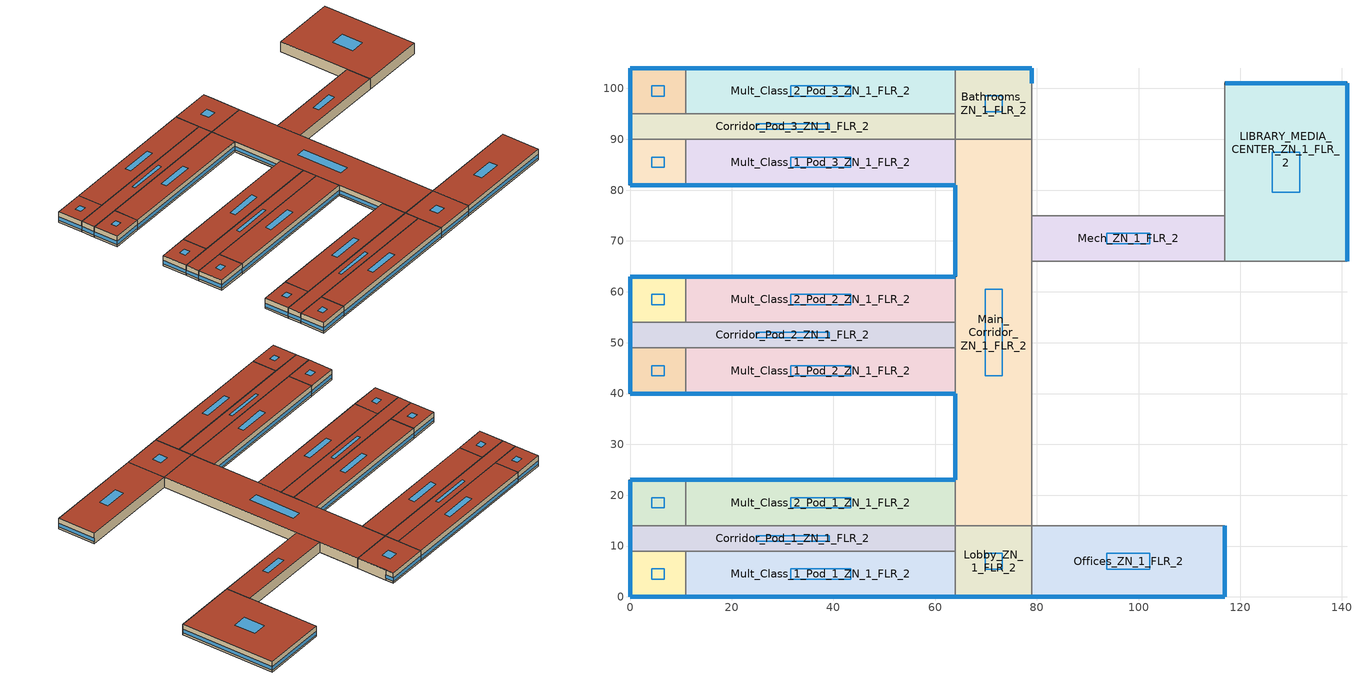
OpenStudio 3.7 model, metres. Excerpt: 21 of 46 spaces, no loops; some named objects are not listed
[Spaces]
Bathrooms_ZN_1_FLR_2
 floor to Bathrooms_ZN_1_FLR_1: 79,104 79,90 64,90 64,104 z4
 wall outside: 79,101 79,104 64,104 z4:8
 wall to Auditorium_ZN_1_FLR_1: 79,90 79,101 z4:8
 wall to Mult_Class_2_Pod_3_ZN_1_FLR_2: 64,104 64,95 z4:8
 wall to Corridor_Pod_3_ZN_1_FLR_2: 64,95 64,90 z4:8
 wall to Main_Corridor_ZN_1_FLR_2: 64,90 79,90 z4:8
 window (BTAP-Ext-FixedWindow:U=0.220 SHGC=0.600): 79,101.03 79,103.97 z4.76:6.12; 78.97,104 64.03,104 z4.76:6.1
 roof outside: 79,90 79,104 64,104 64,90 z8
 skylight (BTAP-Ext-Skylights:U=0.220 SHGC=0.600): 73.18,95.43 73.18,98.57 69.82,98.57 69.82,95.43 z8
Corner_Class_2_Pod_3_ZN_1_FLR_2
 floor to Corner_Class_2_Pod_3_ZN_1_FLR_1: 11,104 11,95 0,95 0,104 z4
 wall outside: 11,104 0,104 0,95 z4:8
 wall to Corridor_Pod_3_ZN_1_FLR_2: 0,95 11,95 z4:8
 wall to Mult_Class_2_Pod_3_ZN_1_FLR_2: 11,95 11,104 z4:8
 window (BTAP-Ext-FixedWindow:U=0.220 SHGC=0.600): 10.97,104 0.03,104 / 0,103.97 0,95.03 z4.76:6.1
 roof outside: 11,95 11,104 0,104 0,95 z8
 skylight (BTAP-Ext-Skylights:U=0.220 SHGC=0.600): 6.73,98.49 6.73,100.51 4.27,100.51 4.27,98.49 z8
Corridor_Pod_1_ZN_1_FLR_2
 floor to Corridor_Pod_1_ZN_1_FLR_1: 64,14 64,9 0,9 0,14 z4
 wall outside: 0,14 0,9 z4:8
 wall to Corner_Class_1_Pod_1_ZN_1_FLR_2: 0,9 11,9 z4:8
 wall to Mult_Class_1_Pod_1_ZN_1_FLR_2: 11,9 64,9 z4:8
 wall to Corner_Class_2_Pod_1_ZN_1_FLR_2: 11,14 0,14 z4:8
 wall to Lobby_ZN_1_FLR_2: 64,9 64,14 z4:8
 wall to Mult_Class_2_Pod_1_ZN_1_FLR_2: 64,14 11,14 z4:8
 window (BTAP-Ext-FixedWindow:U=0.220 SHGC=0.600): 0,13.97 0,9.03 z4.76:6.11
 roof outside: 64,9 64,14 0,14 0,9 z8
 skylight (BTAP-Ext-Skylights:U=0.220 SHGC=0.600): 39.16,10.94 39.16,12.06 24.84,12.06 24.84,10.94 z8
Corner_Class_1_Pod_3_ZN_1_FLR_2
 floor to Corner_Class_1_Pod_3_ZN_1_FLR_1: 11,90 11,81 0,81 0,90 z4
 wall outside: 0,90 0,81 11,81 z4:8
 wall to Mult_Class_1_Pod_3_ZN_1_FLR_2: 11,81 11,90 z4:8
 wall to Corridor_Pod_3_ZN_1_FLR_2: 11,90 0,90 z4:8
 window (BTAP-Ext-FixedWindow:U=0.220 SHGC=0.600): 0.03,81 10.97,81 / 0,89.97 0,81.03 z4.76:6.1
 roof outside: 11,81 11,90 0,90 0,81 z8
 skylight (BTAP-Ext-Skylights:U=0.220 SHGC=0.600): 6.73,84.49 6.73,86.51 4.27,86.51 4.27,84.49 z8
Corner_Class_2_Pod_1_ZN_1_FLR_2
 floor to Corner_Class_2_Pod_1_ZN_1_FLR_1: 11,23 11,14 0,14 0,23 z4
 wall outside: 11,23 0,23 0,14 z4:8
 wall to Mult_Class_2_Pod_1_ZN_1_FLR_2: 11,14 11,23 z4:8
 window (BTAP-Ext-FixedWindow:U=0.220 SHGC=0.600): 10.97,23 0.03,23 / 0,22.97 0,14.03 z4.76:6.1
 roof outside: 11,14 11,23 0,23 0,14 z8
 skylight (BTAP-Ext-Skylights:U=0.220 SHGC=0.600): 6.73,17.49 6.73,19.51 4.27,19.51 4.27,17.49 z8
Offices_ZN_1_FLR_2
 floor to Offices_ZN_1_FLR_1: 117,14 117,0 79,0 79,14 z4
 wall outside: 79,0 117,0 117,14 z4:8
 wall to Lobby_ZN_1_FLR_2: 79,14 79,0 z4:8
 wall to Gym_ZN_1_FLR_1: 117,14 79,14 z4:8
 window (BTAP-Ext-FixedWindow:U=0.220 SHGC=0.600): 79.03,0 116.97,0 / 117,0.03 117,13.97 z4.76:6.1
 roof outside: 117,0 117,14 79,14 79,0 z8
 skylight (BTAP-Ext-Skylights:U=0.220 SHGC=0.600): 102.25,5.43 102.25,8.57 93.75,8.57 93.75,5.43 z8
Mult_Class_2_Pod_2_ZN_1_FLR_2
 floor to Mult_Class_2_Pod_2_ZN_1_FLR_1: 64,63 64,54 11,54 11,63 z4
 wall outside: 64,63 11,63 z4:8
 wall to Corridor_Pod_2_ZN_1_FLR_2: 11,54 64,54 z4:8
 wall to Main_Corridor_ZN_1_FLR_2: 64,54 64,63 z4:8
 wall to Corner_Class_2_Pod_2_ZN_1_FLR_2: 11,63 11,54 z4:8
 window (BTAP-Ext-FixedWindow:U=0.220 SHGC=0.600): 63.97,63 11.03,63 z4.76:6.1
 roof outside: 64,54 64,63 11,63 11,54 z8
 skylight (BTAP-Ext-Skylights:U=0.220 SHGC=0.600): 43.43,57.49 43.43,59.51 31.57,59.51 31.57,57.49 z8
Mech_ZN_1_FLR_2
 floor to Mech_ZN_1_FLR_1: 117,75 117,66 79,66 79,75 z4
 wall to Gym_ZN_1_FLR_1: 79,66 117,66 z4:8
 wall to Main_Corridor_ZN_1_FLR_2: 79,75 79,66 z4:8
 wall to Auditorium_ZN_1_FLR_1: 117,75 79,75 z4:8
 wall to LIBRARY_MEDIA_CENTER_ZN_1_FLR_2: 117,66 117,75 z4:8
 roof outside: 117,66 117,75 79,75 79,66 z8
 skylight (BTAP-Ext-Skylights:U=0.220 SHGC=0.600): 102.25,69.49 102.25,71.51 93.75,71.51 93.75,69.49 z8
Corner_Class_1_Pod_1_ZN_1_FLR_2
 floor to Corner_Class_1_Pod_1_ZN_1_FLR_1: 11,9 11,0 0,0 0,9 z4
 wall outside: 0,9 0,0 11,0 z4:8
 wall to Mult_Class_1_Pod_1_ZN_1_FLR_2: 11,0 11,9 z4:8
 window (BTAP-Ext-FixedWindow:U=0.220 SHGC=0.600): 0.03,0 10.97,0 / 0,8.97 0,0.03 z4.76:6.1
 roof outside: 11,0 11,9 0,9 0,0 z8
 skylight (BTAP-Ext-Skylights:U=0.220 SHGC=0.600): 6.73,3.49 6.73,5.51 4.27,5.51 4.27,3.49 z8
LIBRARY_MEDIA_CENTER_ZN_1_FLR_2
 floor to Kitchen_ZN_1_FLR_1: 141,75 141,66 117,66 117,75 z4
 floor to Cafeteria_ZN_1_FLR_1: 141,101 141,75 117,75 117,101 z4
 wall outside: 141,66 141,101 117,101 z4:8
 wall to Auditorium_ZN_1_FLR_1: 117,101 117,75 z4:8
 wall to Aux_Gym_ZN_1_FLR_1: 117,66 141,66 z4:8
 window (BTAP-Ext-FixedWindow:U=0.220 SHGC=0.600): 141,66.03 141,100.97 / 140.97,101 117.03,101 z4.76:6.1
 roof outside: 141,66 141,101 117,101 117,66 z8
 skylight (BTAP-Ext-Skylights:U=0.220 SHGC=0.600): 131.68,79.59 131.68,87.41 126.32,87.41 126.32,79.59 z8
Corridor_Pod_3_ZN_1_FLR_2
 floor to Corridor_Pod_3_ZN_1_FLR_1: 64,95 64,90 0,90 0,95 z4
 wall outside: 0,95 0,90 z4:8
 wall to Mult_Class_2_Pod_3_ZN_1_FLR_2: 64,95 11,95 z4:8
 wall to Mult_Class_1_Pod_3_ZN_1_FLR_2: 11,90 64,90 z4:8
 window (BTAP-Ext-FixedWindow:U=0.220 SHGC=0.600): 0,94.97 0,90.03 z4.76:6.11
 roof outside: 64,90 64,95 0,95 0,90 z8
 skylight (BTAP-Ext-Skylights:U=0.220 SHGC=0.600): 39.16,91.94 39.16,93.06 24.84,93.06 24.84,91.94 z8
Corner_Class_1_Pod_2_ZN_1_FLR_2
 floor to Corner_Class_1_Pod_2_ZN_1_FLR_1: 11,49 11,40 0,40 0,49 z4
 wall outside: 0,49 0,40 11,40 z4:8
 wall to Corridor_Pod_2_ZN_1_FLR_2: 11,49 0,49 z4:8
 wall to Mult_Class_1_Pod_2_ZN_1_FLR_2: 11,40 11,49 z4:8
 window (BTAP-Ext-FixedWindow:U=0.220 SHGC=0.600): 0.03,40 10.97,40 / 0,48.97 0,40.03 z4.76:6.1
 roof outside: 11,40 11,49 0,49 0,40 z8
 skylight (BTAP-Ext-Skylights:U=0.220 SHGC=0.600): 6.73,43.49 6.73,45.51 4.27,45.51 4.27,43.49 z8
Corridor_Pod_2_ZN_1_FLR_2
 floor to Corridor_Pod_2_ZN_1_FLR_1: 64,54 64,49 0,49 0,54 z4
 wall outside: 0,54 0,49 z4:8
 wall to Mult_Class_1_Pod_2_ZN_1_FLR_2: 11,49 64,49 z4:8
 wall to Main_Corridor_ZN_1_FLR_2: 64,49 64,54 z4:8
 wall to Corner_Class_2_Pod_2_ZN_1_FLR_2: 11,54 0,54 z4:8
 window (BTAP-Ext-FixedWindow:U=0.220 SHGC=0.600): 0,53.97 0,49.03 z4.76:6.11
 roof outside: 64,49 64,54 0,54 0,49 z8
 skylight (BTAP-Ext-Skylights:U=0.220 SHGC=0.600): 39.16,50.94 39.16,52.06 24.84,52.06 24.84,50.94 z8
Main_Corridor_ZN_1_FLR_2
 floor to Main_Corridor_ZN_1_FLR_1: 79,90 79,14 64,14 64,90 z4
 wall outside: 64,81 64,63 / 64,40 64,23 z4:8
 wall to Gym_ZN_1_FLR_1: 79,14 79,66 z4:8
 wall to Mult_Class_1_Pod_2_ZN_1_FLR_2: 64,49 64,40 z4:8
 wall to Auditorium_ZN_1_FLR_1: 79,75 79,90 z4:8
 wall to Mult_Class_2_Pod_1_ZN_1_FLR_2: 64,23 64,14 z4:8
 wall to Mult_Class_1_Pod_3_ZN_1_FLR_2: 64,90 64,81 z4:8
 wall to Lobby_ZN_1_FLR_2: 64,14 79,14 z4:8
 window (BTAP-Ext-FixedWindow:U=0.220 SHGC=0.600): 64,39.97 64,23.03 / 64,80.97 64,63.03 z4.76:6.1
 roof outside: 79,14 79,90 64,90 64,14 z8
 skylight (BTAP-Ext-Skylights:U=0.220 SHGC=0.600): 73.18,43.5 73.18,60.5 69.82,60.5 69.82,43.5 z8
Mult_Class_2_Pod_1_ZN_1_FLR_2
 floor to Mult_Class_2_Pod_1_ZN_1_FLR_1: 64,23 64,14 11,14 11,23 z4
 wall outside: 64,23 11,23 z4:8
 window (BTAP-Ext-FixedWindow:U=0.220 SHGC=0.600): 63.97,23 11.03,23 z4.76:6.1
 roof outside: 64,14 64,23 11,23 11,14 z8
 skylight (BTAP-Ext-Skylights:U=0.220 SHGC=0.600): 43.43,17.49 43.43,19.51 31.57,19.51 31.57,17.49 z8
Mult_Class_1_Pod_1_ZN_1_FLR_2
 floor to Mult_Class_1_Pod_1_ZN_1_FLR_1: 64,9 64,0 11,0 11,9 z4
 wall outside: 11,0 64,0 z4:8
 wall to Lobby_ZN_1_FLR_2: 64,0 64,9 z4:8
 window (BTAP-Ext-FixedWindow:U=0.220 SHGC=0.600): 11.03,0 63.97,0 z4.76:6.1
 roof outside: 64,0 64,9 11,9 11,0 z8
 skylight (BTAP-Ext-Skylights:U=0.220 SHGC=0.600): 43.43,3.49 43.43,5.51 31.57,5.51 31.57,3.49 z8
Mult_Class_1_Pod_2_ZN_1_FLR_2
 floor to Mult_Class_1_Pod_2_ZN_1_FLR_1: 64,49 64,40 11,40 11,49 z4
 wall outside: 11,40 64,40 z4:8
 window (BTAP-Ext-FixedWindow:U=0.220 SHGC=0.600): 11.03,40 63.97,40 z4.76:6.1
 roof outside: 64,40 64,49 11,49 11,40 z8
 skylight (BTAP-Ext-Skylights:U=0.220 SHGC=0.600): 43.43,43.49 43.43,45.51 31.57,45.51 31.57,43.49 z8
Mult_Class_1_Pod_3_ZN_1_FLR_2
 floor to Mult_Class_1_Pod_3_ZN_1_FLR_1: 64,90 64,81 11,81 11,90 z4
 wall outside: 11,81 64,81 z4:8
 window (BTAP-Ext-FixedWindow:U=0.220 SHGC=0.600): 11.03,81 63.97,81 z4.76:6.1
 roof outside: 64,81 64,90 11,90 11,81 z8
 skylight (BTAP-Ext-Skylights:U=0.220 SHGC=0.600): 43.43,84.49 43.43,86.51 31.57,86.51 31.57,84.49 z8
Corner_Class_2_Pod_2_ZN_1_FLR_2
 floor to Corner_Class_2_Pod_2_ZN_1_FLR_1: 11,63 11,54 0,54 0,63 z4
 wall outside: 11,63 0,63 0,54 z4:8
 window (BTAP-Ext-FixedWindow:U=0.220 SHGC=0.600): 10.97,63 0.03,63 / 0,62.97 0,54.03 z4.76:6.1
 roof outside: 11,54 11,63 0,63 0,54 z8
 skylight (BTAP-Ext-Skylights:U=0.220 SHGC=0.600): 6.73,57.49 6.73,59.51 4.27,59.51 4.27,57.49 z8
Mult_Class_2_Pod_3_ZN_1_FLR_2
 floor to Mult_Class_2_Pod_3_ZN_1_FLR_1: 64,104 64,95 11,95 11,104 z4
 wall outside: 64,104 11,104 z4:8
 window (BTAP-Ext-FixedWindow:U=0.220 SHGC=0.600): 63.97,104 11.03,104 z4.76:6.1
 roof outside: 64,95 64,104 11,104 11,95 z8
 skylight (BTAP-Ext-Skylights:U=0.220 SHGC=0.600): 43.43,98.49 43.43,100.51 31.57,100.51 31.57,98.49 z8
Lobby_ZN_1_FLR_2
 floor to Lobby_ZN_1_FLR_1: 79,14 79,0 64,0 64,14 z4
 wall outside: 64,0 79,0 z4:8
 window (BTAP-Ext-FixedWindow:U=0.220 SHGC=0.600): 64.03,0 78.97,0 z4.76:6.1
 roof outside: 79,0 79,14 64,14 64,0 z8
 skylight (BTAP-Ext-Skylights:U=0.220 SHGC=0.600): 73.18,5.43 73.18,8.57 69.82,8.57 69.82,5.43 z8
[Site]
Calgary Intl AP_AB_CAN: Latitude {deg}=51.11; Longitude {deg}=-114.02; Time Zone {hr}=-7; Elevation {m}=1084.1; Terrain=City
[Building]
SecondarySchool: North Axis {deg}=0; Default Construction Set=BTAP-Mass at hdd = 5000.0; Standards Number of Stories=2; Standards Number of Above Ground Stories=2; Standards Template=NECB2011; Standards Building Type=SecondarySchool
[ClimateZones]
Climate Zone Institution Name 1=ASHRAE; Climate Zone Document Name 1=ANSI/ASHRAE Standard 169; Climate Zone Document Year 1=2006; Climate Zone Value 1=7
[Site:WaterMainsTemperature]
Calculation Method=Correlation; Annual Average Outdoor Air Temperature {C}=4.69167; Maximum Difference In Monthly Average Outdoor Air Temperatures {deltaC}=24.6
[Site:GroundTemperature:BuildingSurface]
19.527, 19.502, 19.536, 19.598, 20.002, 21.64, 22.225, 22.375, 21.449, 20.121, 19.802, 19.633
[SizingPeriod:DesignDay] Barometric Pressure {Pa}=88961; Rain Indicator=No; Snow Indicator=No; Day of Month=21; Daylight Saving Time Indicator=No; Humidity Condition Type=Wetbulb; Dry-Bulb Temperature Range Modifier Type=DefaultMultipliers
Name | Maximum Dry-Bulb Temperature {C} | Daily Dry-Bulb Temperature Range {deltaC} | Wind Speed {m/s} | Wind Direction {deg} | Month | Day Type | Wetbulb or DewPoint at Maximum Dry-Bulb {C} | Solar Model Indicator | ASHRAE Clear Sky Optical Depth for Beam Irradiance | ASHRAE Clear Sky Optical Depth for Diffuse Irradiance | Sky Clearness
Calgary Intl AP Ann Clg .4% Condns DB=>MWB | 28.8 | 12.3 | 4.5 | 160 | 7 | SummerDesignDay | 16 | ASHRAETau | 0.34 | 2.419
Calgary Intl AP Ann Clg .4% Condns WB=>MDB | 25.5 | 12.3 | 4.5 | 160 | 7 | SummerDesignDay | 17.8 | ASHRAETau | 0.34 | 2.419
Calgary Intl AP Ann Htg 99.6% Condns DB | -27.7 | 0 | 2.7 | 200 | 1 | WinterDesignDay | -27.7 | ASHRAEClearSky |  |  | 0
[Site:GroundTemperature:Shallow]
-1.6, -5.4, -6.4, -5.5, -0.4, 5.3, 10.8, 14.7, 15.8, 14, 9.5, 4
[Site:GroundTemperature:Deep]
4, 1.3, -0.4, -0.9, 0.1, 2.3, 5.2, 8, 9.9, 10.3, 9.2, 7
[Site:GroundTemperature:FCfactorMethod]
January Ground Temperature {C}=5.5; February Ground Temperature {C}=-2; March Ground Temperature {C}=-7.6; April Ground Temperature {C}=-6.3; May Ground Temperature {C}=-6.6; June Ground Temperature {C}=-0.3; July Ground Temperature {C}=4.9; August Ground Temperature {C}=10.2; September Ground Temperature {C}=13.8; October Ground Temperature {C}=17; November Ground Temperature {C}=16.6; December Ground Temperature {C}=11.1
[Material:NoMass] Roughness=Smooth; Thermal Absorptance=0.9; Solar Absorptance=0.7
Name | Thermal Resistance {m2-K/W} | Visible Absorptance
Typical Carpet Pad; Typical Carpet Pad 1 | 0.21648 | 0.8
Typical Insulation 1 | 5.91238 | 0.7
Typical Insulation 2 | 4.49096 | 0.7
Typical Insulation 3 | 6.17282 | 0.7
Typical Carpet Pad 2 | 1.25503 | 0.8
Typical Carpet Pad 3; Typical Carpet Pad 4 | 3.45515 | 0.8
Typical Insulation 4 | 0.454528 | 0.7
Typical Insulation 5 | 0.454545 | 0.7
[Material]
Name | Roughness | Thickness {m} | Conductivity {W/m-K} | Density {kg/m3} | Specific Heat {J/kg-K} | Thermal Absorptance | Solar Absorptance | Visible Absorptance
G05 25mm wood | MediumSmooth | 0.0254 | 0.15 | 608 | 1630 | 0.9 | 0.5 | 0.5
100mm Normalweight concrete floor 1 | MediumSmooth | 0.1016 | 2.31 | 2322 | 832
G01 13mm gypsum board 1 | Smooth | 0.0127 | 0.16 | 800 | 1090 | 0.9 | 0.7 | 0.5
4 in. Normalweight Concrete Floor 1 | MediumRough | 0.1016 | 2.31 | 2322 | 832 | 0.9 | 0.7 | 0.7
1IN Stucco 1 | Smooth | 0.0253 | 0.6918 | 1858 | 837 | 0.9 | 0.7 | 0.92
8IN CONCRETE HW RefBldg 1 | Rough | 0.2032 | 1.311 | 2240 | 836.8 | 0.9 | 0.7 | 0.7
1/2IN Gypsum 1 | Smooth | 0.0127 | 0.16 | 784.9 | 830 | 0.9 | 0.4 | 0.4
Metal Roof Surface 1; F08 Metal surface 1 | Smooth | 0.0008 | 45.28 | 7824 | 500 | 0.9 | 0.7 | 0.7
6 in. Normalweight Concrete Floor 1; 6 in. Normalweight Concrete Floor 2; 6 in. Normalweight Concrete Floor 3 | MediumRough | 0.1524 | 2.31 | 2322 | 832 | 0.9 | 0.7 | 0.7
[Construction]
BTAP-Int-Partition; BTAP-Int-Door: G05 25mm wood
BTAP-Int-Floor: 100mm Normalweight concrete floor 1, Typical Carpet Pad
BTAP-Int-Wall: G01 13mm gypsum board 1, G01 13mm gypsum board 1
BTAP-Int-Ceiling: Typical Carpet Pad, 100mm Normalweight concrete floor 1
BTAP-Int-Window: SimpleGlazing
BTAP-Ext-Floor-Mass:U-0.162: Typical Insulation 1, 4 in. Normalweight Concrete Floor 1, Typical Carpet Pad 1
BTAP-Ext-Wall-Mass:U-0.21: 1IN Stucco 1, 8IN CONCRETE HW RefBldg 1, Typical Insulation 2, 1/2IN Gypsum 1
BTAP-Ext-Roof-Metal:U-0.162: Metal Roof Surface 1, Typical Insulation 3
BTAP-Grnd-Floor-Mass:U-0.757: 6 in. Normalweight Concrete Floor 1, Typical Carpet Pad 2
BTAP-Grnd-Wall-Mass:U-0.284: 6 in. Normalweight Concrete Floor 2, Typical Carpet Pad 3
BTAP-Grnd-Roof-Mass:U-0.284: 6 in. Normalweight Concrete Floor 3, Typical Carpet Pad 4
BTAP-Ext-FixedWindow:U=0.220 SHGC=0.600; BTAP-Ext-GlassDoors:U=0.220 SHGC=0.600; BTAP-Ext-Skylights:U=0.220 SHGC=0.600; BTAP-Ext-DaylightDomes:U=0.220 SHGC=0.600; BTAP-Ext-DaylightDiffuser:U=0.220 SHGC=0.600: SimpleGlazing:U=0.220 SHGC=0.600
BTAP-Ext-Door:U-2.2: F08 Metal surface 1, Typical Insulation 4
BTAP-Ext-OverHeadDoor:U-2.2: Typical Insulation 5
[DefaultConstructionSet]
BTAP-Mass at hdd = 5000.0: Default Exterior Surface Constructions=BTAP-Mass at hdd = 5000.0; Default Interior Surface Constructions=Default Surface Constructions 2; Default Ground Contact Surface Constructions=BTAP-Mass at hdd = 5000.0 1; Default Exterior SubSurface Constructions=BTAP-Mass at hdd = 5000.0; Default Interior SubSurface Constructions=Default Sub Surface Constructions 2; Interior Partition Construction=BTAP-Int-Partition
[DefaultSurfaceConstructions]
Name | Floor Construction | Wall Construction | Roof Ceiling Construction
Default Surface Constructions 2 | BTAP-Int-Floor | BTAP-Int-Wall | BTAP-Int-Ceiling
BTAP-Mass at hdd = 5000.0 | BTAP-Ext-Floor-Mass:U-0.162 | BTAP-Ext-Wall-Mass:U-0.21 | BTAP-Ext-Roof-Metal:U-0.162
BTAP-Mass at hdd = 5000.0 1 | BTAP-Grnd-Floor-Mass:U-0.757 | BTAP-Grnd-Wall-Mass:U-0.284 | BTAP-Grnd-Roof-Mass:U-0.284
[DefaultSubSurfaceConstructions]
Name | Fixed Window Construction | Operable Window Construction | Door Construction | Glass Door Construction | Overhead Door Construction | Skylight Construction | Tubular Daylight Dome Construction | Tubular Daylight Diffuser Construction
Default Sub Surface Constructions 2 | BTAP-Int-Window | BTAP-Int-Window | BTAP-Int-Door
BTAP-Mass at hdd = 5000.0 | BTAP-Ext-FixedWindow:U=0.220 SHGC=0.600 | BTAP-Ext-FixedWindow:U=0.220 SHGC=0.600 | BTAP-Ext-Door:U-2.2 | BTAP-Ext-GlassDoors:U=0.220 SHGC=0.600 | BTAP-Ext-OverHeadDoor:U-2.2 | BTAP-Ext-Skylights:U=0.220 SHGC=0.600 | BTAP-Ext-DaylightDomes:U=0.220 SHGC=0.600 | BTAP-Ext-DaylightDiffuser:U=0.220 SHGC=0.600
[WindowMaterial:SimpleGlazingSystem] U-Factor {W/m2-K}=2.2; Solar Heat Gain Coefficient=0.6; Visible Transmittance=0.21
SimpleGlazing; SimpleGlazing:U=0.220 SHGC=0.600
[Space] Building Story=Building Story 2; Part of Total Floor Area=Yes; Volume {m3}=Autocalculate
Name | Space Type | Thermal Zone
Bathrooms_ZN_1_FLR_2 | Space Function Washroom-sch-D | WET_ST=Washroom-sch-D_FL=Building Story 2_SCHD
Corner_Class_2_Pod_3_ZN_1_FLR_2; Corner_Class_2_Pod_1_ZN_1_FLR_2; Corner_Class_2_Pod_2_ZN_1_FLR_2 | Space Function Classroom/lecture/training | ALL_ST=Classroom/lecture/training_FL=Building Story 2_SCH=D 1
Corridor_Pod_1_ZN_1_FLR_2; Corridor_Pod_2_ZN_1_FLR_2; Corridor_Pod_3_ZN_1_FLR_2 | Space Function Corr. >= 2.4m wide-sch-D | WILD_ST=Corr. >= 2.4m wide-sch-D_FL=Building Story 2_SCH=D
LIBRARY_MEDIA_CENTER_ZN_1_FLR_2 | Space Function Library - reading | ALL_ST=Library - reading_FL=Building Story 2_SCH=C
Mult_Class_1_Pod_3_ZN_1_FLR_2; Mult_Class_1_Pod_1_ZN_1_FLR_2; Mult_Class_1_Pod_2_ZN_1_FLR_2 | Space Function Classroom/lecture/training | ALL_ST=Classroom/lecture/training_FL=Building Story 2_SCH=D
Corner_Class_1_Pod_3_ZN_1_FLR_2; Corner_Class_1_Pod_1_ZN_1_FLR_2; Corner_Class_1_Pod_2_ZN_1_FLR_2 | Space Function Classroom/lecture/training | ALL_ST=Classroom/lecture/training_FL=Building Story 2_SCH=D 2
Offices_ZN_1_FLR_2 | Space Function Office - enclosed | ALL_ST=Office - enclosed_FL=Building Story 2_SCH=A
Mult_Class_2_Pod_3_ZN_1_FLR_2; Mult_Class_2_Pod_2_ZN_1_FLR_2; Mult_Class_2_Pod_1_ZN_1_FLR_2 | Space Function Classroom/lecture/training | ALL_ST=Classroom/lecture/training_FL=Building Story 2_SCH=D 3
Mech_ZN_1_FLR_2 | Space Function Electrical/Mechanical-sch-D | WILD_ST=Electrical/Mechanical-sch-D_FL=Building Story 2_SCH=D
Main_Corridor_ZN_1_FLR_2 | Space Function Corr. >= 2.4m wide-sch-D | WILD_ST=Corr. >= 2.4m wide-sch-D_FL=Building Story 2_SCH=D 1
Lobby_ZN_1_FLR_2 | Space Function Lobby - other | ALL_ST=Lobby - other_FL=Building Story 2_SCH=C
[BuildingStory]
Building Story 2: Nominal Z Coordinate {m}=4
[SpaceType] Standards Building Type=Space Function
Name | Default Schedule Set | Design Specification Outdoor Air Object | Standards Space Type
Space Function Washroom-sch-D | Space Function Washroom-sch-D Schedule Set | Space Function Washroom-sch-D Ventilation | Washroom-sch-D
Space Function Classroom/lecture/training | Space Function Classroom/lecture/training Schedule Set | Space Function Classroom/lecture/training Ventilation | Classroom/lecture/training
Space Function Corr. >= 2.4m wide-sch-D | Space Function Corr. >= 2.4m wide-sch-D Schedule Set | Space Function Corr. >= 2.4m wide-sch-D Ventilation | Corr. >= 2.4m wide-sch-D
Space Function Library - reading | Space Function Library - reading Schedule Set | Space Function Library - reading Ventilation | Library - reading
Space Function Lobby - other | Space Function Lobby - other Schedule Set | Space Function Lobby - other Ventilation | Lobby - other
Space Function Electrical/Mechanical-sch-D | Space Function Electrical/Mechanical-sch-D Schedule Set | Space Function Electrical/Mechanical-sch-D Ventilation | Electrical/Mechanical-sch-D
Space Function Office - enclosed | Space Function Office - enclosed Schedule Set | Space Function Office - enclosed Ventilation | Office - enclosed
[People:Definition] Number of People Calculation Method=People/Area; Fraction Radiant=0.3
Name | People per Space Floor Area {person/m2}
Space Function Classroom/lecture/training People Definition | 0.133365
Space Function Corr. >= 2.4m wide-sch-D People Definition | 0.0100104
Space Function Electrical/Mechanical-sch-D People Definition | 0.0049514
Space Function Library - reading People Definition; Space Function Office - enclosed People Definition | 0.0500522
Space Function Lobby - other People Definition | 0.0999967
Space Function Washroom-sch-D People Definition | 0.0333681
[People] Work Efficiency Schedule=Work Efficiency Schedule; Clothing Insulation Schedule=Clothing Schedule; Air Velocity Schedule=Air Velocity Schedule; Multiplier=1
Name | People Definition | Space or SpaceType
Space Function Classroom/lecture/training People | Space Function Classroom/lecture/training People Definition | Space Function Classroom/lecture/training
Space Function Corr. >= 2.4m wide-sch-D People | Space Function Corr. >= 2.4m wide-sch-D People Definition | Space Function Corr. >= 2.4m wide-sch-D
Space Function Electrical/Mechanical-sch-D People | Space Function Electrical/Mechanical-sch-D People Definition | Space Function Electrical/Mechanical-sch-D
Space Function Library - reading People | Space Function Library - reading People Definition | Space Function Library - reading
Space Function Lobby - other People | Space Function Lobby - other People Definition | Space Function Lobby - other
Space Function Office - enclosed People | Space Function Office - enclosed People Definition | Space Function Office - enclosed
Space Function Washroom-sch-D People | Space Function Washroom-sch-D People Definition | Space Function Washroom-sch-D
[Lights:Definition] Design Level Calculation Method=Watts/Area; Fraction Radiant=0.5; Fraction Visible=0.2
Name | Watts per Space Floor Area {W/m2}
Space Function Classroom/lecture/training Lights Definition | 11.9699
Space Function Corr. >= 2.4m wide-sch-D Lights Definition | 7.09994
Space Function Electrical/Mechanical-sch-D Lights Definition | 13.2999
Space Function Library - reading Lights Definition | 9.99992
Space Function Lobby - other Lights Definition | 9.69992
Space Function Office - enclosed Lights Definition | 11.8999
Space Function Washroom-sch-D Lights Definition | 9.44992
[Lights] Fraction Replaceable=1
Name | Lights Definition | Space or SpaceType
Space Function Classroom/lecture/training Lights | Space Function Classroom/lecture/training Lights Definition | Space Function Classroom/lecture/training
Space Function Corr. >= 2.4m wide-sch-D Lights | Space Function Corr. >= 2.4m wide-sch-D Lights Definition | Space Function Corr. >= 2.4m wide-sch-D
Space Function Electrical/Mechanical-sch-D Lights | Space Function Electrical/Mechanical-sch-D Lights Definition | Space Function Electrical/Mechanical-sch-D
Space Function Library - reading Lights | Space Function Library - reading Lights Definition | Space Function Library - reading
Space Function Lobby - other Lights | Space Function Lobby - other Lights Definition | Space Function Lobby - other
Space Function Office - enclosed Lights | Space Function Office - enclosed Lights Definition | Space Function Office - enclosed
Space Function Washroom-sch-D Lights | Space Function Washroom-sch-D Lights Definition | Space Function Washroom-sch-D
[ElectricEquipment:Definition] Design Level Calculation Method=Watts/Area; Fraction Radiant=0.5
Name | Watts per Space Floor Area {W/m2}
Space Function Classroom/lecture/training Elec Equip Definition | 4.99996
Space Function Electrical/Mechanical-sch-D Elec Equip Definition; Space Function Library - reading Elec Equip Definition; Space Function Lobby - other Elec Equip Definition; Space Function Washroom-sch-D Elec Equip Definition | 0.999992
Space Function Office - enclosed Elec Equip Definition | 7.49994
[ElectricEquipment]
Name | Electric Equipment Definition | Space or SpaceType
Space Function Classroom/lecture/training Elec Equip | Space Function Classroom/lecture/training Elec Equip Definition | Space Function Classroom/lecture/training
Space Function Electrical/Mechanical-sch-D Elec Equip | Space Function Electrical/Mechanical-sch-D Elec Equip Definition | Space Function Electrical/Mechanical-sch-D
Space Function Library - reading Elec Equip | Space Function Library - reading Elec Equip Definition | Space Function Library - reading
Space Function Lobby - other Elec Equip | Space Function Lobby - other Elec Equip Definition | Space Function Lobby - other
Space Function Office - enclosed Elec Equip | Space Function Office - enclosed Elec Equip Definition | Space Function Office - enclosed
Space Function Washroom-sch-D Elec Equip | Space Function Washroom-sch-D Elec Equip Definition | Space Function Washroom-sch-D
[DesignSpecification:OutdoorAir] Outdoor Air Method=Sum
Name | Outdoor Air Flow per Person {m3/s-person} | Outdoor Air Flow per Floor Area {m3/s-m2}
Space Function Classroom/lecture/training Ventilation | 0.0285682
Space Function Corr. >= 2.4m wide-sch-D Ventilation; Space Function Electrical/Mechanical-sch-D Ventilation |  | 0.000254
Space Function Library - reading Ventilation | 0.0304482
Space Function Lobby - other Ventilation | 0.152405
Space Function Office - enclosed Ventilation | 0.0142092
Space Function Washroom-sch-D Ventilation | 0.228362
[DefaultScheduleSet] People Activity Level Schedule=NECB-Activity; Infiltration Schedule=Always On
Name | Number of People Schedule | Lighting Schedule | Electric Equipment Schedule
Space Function Classroom/lecture/training Schedule Set; Space Function Corr. >= 2.4m wide-sch-D Schedule Set; Space Function Electrical/Mechanical-sch-D Schedule Set; Space Function Washroom-sch-D Schedule Set | NECB-D-Occupancy | NECB-D-Lighting | NECB-D-Electric-Equipment
Space Function Library - reading Schedule Set; Space Function Lobby - other Schedule Set | NECB-C-Occupancy | NECB-C-Lighting | NECB-C-Electric-Equipment
Space Function Office - enclosed Schedule Set | NECB-A-Occupancy | NECB-A-Lighting | NECB-A-Electric-Equipment
[ThermostatSetpoint:DualSetpoint]
Name | Heating Setpoint Temperature Schedule | Cooling Setpoint Temperature Schedule
Space Function Washroom-sch-D Thermostat 6; Space Function Classroom/lecture/training Thermostat 49; Space Function Classroom/lecture/training Thermostat 50; Space Function Classroom/lecture/training Thermostat 51; Space Function Classroom/lecture/training Thermostat 53; Space Function Corr. >= 2.4m wide-sch-D Thermostat 19; Space Function Corr. >= 2.4m wide-sch-D Thermostat 20; Space Function Electrical/Mechanical-sch-D Thermostat 6 | NECB-D-Thermostat Setpoint-Heating | NECB-D-Thermostat Setpoint-Cooling
Space Function Lobby - other Thermostat 5; Space Function Library - reading Thermostat 3 | NECB-C-Thermostat Setpoint-Heating | NECB-C-Thermostat Setpoint-Cooling
Space Function Office - enclosed Thermostat 5 | NECB-A-Thermostat Setpoint-Heating | NECB-A-Thermostat Setpoint-Cooling
[SpaceInfiltration:DesignFlowRate] Schedule=Always On Discrete; Design Flow Rate Calculation Method=Flow/ExteriorArea; Flow per Exterior Surface Area {m3/s-m2}=0.00025; Constant Term Coefficient=0; Temperature Term Coefficient=0; Velocity Term Coefficient=0.224; Velocity Squared Term Coefficient=0
Name | Space or SpaceType
Bathrooms_ZN_1_FLR_2 Infiltration | Bathrooms_ZN_1_FLR_2
Corner_Class_1_Pod_1_ZN_1_FLR_2 Infiltration | Corner_Class_1_Pod_1_ZN_1_FLR_2
Corner_Class_1_Pod_2_ZN_1_FLR_2 Infiltration | Corner_Class_1_Pod_2_ZN_1_FLR_2
Corner_Class_1_Pod_3_ZN_1_FLR_2 Infiltration | Corner_Class_1_Pod_3_ZN_1_FLR_2
Corner_Class_2_Pod_1_ZN_1_FLR_2 Infiltration | Corner_Class_2_Pod_1_ZN_1_FLR_2
Corner_Class_2_Pod_2_ZN_1_FLR_2 Infiltration | Corner_Class_2_Pod_2_ZN_1_FLR_2
Corner_Class_2_Pod_3_ZN_1_FLR_2 Infiltration | Corner_Class_2_Pod_3_ZN_1_FLR_2
Corridor_Pod_1_ZN_1_FLR_2 Infiltration | Corridor_Pod_1_ZN_1_FLR_2
Corridor_Pod_2_ZN_1_FLR_2 Infiltration | Corridor_Pod_2_ZN_1_FLR_2
Corridor_Pod_3_ZN_1_FLR_2 Infiltration | Corridor_Pod_3_ZN_1_FLR_2
LIBRARY_MEDIA_CENTER_ZN_1_FLR_2 Infiltration | LIBRARY_MEDIA_CENTER_ZN_1_FLR_2
Lobby_ZN_1_FLR_2 Infiltration | Lobby_ZN_1_FLR_2
Main_Corridor_ZN_1_FLR_2 Infiltration | Main_Corridor_ZN_1_FLR_2
Mech_ZN_1_FLR_2 Infiltration | Mech_ZN_1_FLR_2
Mult_Class_1_Pod_1_ZN_1_FLR_2 Infiltration | Mult_Class_1_Pod_1_ZN_1_FLR_2
Mult_Class_1_Pod_2_ZN_1_FLR_2 Infiltration | Mult_Class_1_Pod_2_ZN_1_FLR_2
Mult_Class_1_Pod_3_ZN_1_FLR_2 Infiltration | Mult_Class_1_Pod_3_ZN_1_FLR_2
Mult_Class_2_Pod_1_ZN_1_FLR_2 Infiltration | Mult_Class_2_Pod_1_ZN_1_FLR_2
Mult_Class_2_Pod_2_ZN_1_FLR_2 Infiltration | Mult_Class_2_Pod_2_ZN_1_FLR_2
Mult_Class_2_Pod_3_ZN_1_FLR_2 Infiltration | Mult_Class_2_Pod_3_ZN_1_FLR_2
Offices_ZN_1_FLR_2 Infiltration | Offices_ZN_1_FLR_2
[ThermalZone] Use Ideal Air Loads=No
WET_ST=Washroom-sch-D_FL=Building Story 2_SCHD: Thermostat=Space Function Washroom-sch-D Thermostat 6
ALL_ST=Classroom/lecture/training_FL=Building Story 2_SCH=D: Thermostat=Space Function Classroom/lecture/training Thermostat 49
ALL_ST=Classroom/lecture/training_FL=Building Story 2_SCH=D 1: Thermostat=Space Function Classroom/lecture/training Thermostat 50
ALL_ST=Classroom/lecture/training_FL=Building Story 2_SCH=D 2: Thermostat=Space Function Classroom/lecture/training Thermostat 51
ALL_ST=Lobby - other_FL=Building Story 2_SCH=C: Thermostat=Space Function Lobby - other Thermostat 5
ALL_ST=Classroom/lecture/training_FL=Building Story 2_SCH=D 3: Thermostat=Space Function Classroom/lecture/training Thermostat 53
ALL_ST=Office - enclosed_FL=Building Story 2_SCH=A: Thermostat=Space Function Office - enclosed Thermostat 5; Primary Daylighting Control=Offices_ZN_1_FLR_2 daylighting control; Fraction of Zone Controlled by Primary Daylighting Control=1
ALL_ST=Library - reading_FL=Building Story 2_SCH=C: Thermostat=Space Function Library - reading Thermostat 3
WILD_ST=Corr. >= 2.4m wide-sch-D_FL=Building Story 2_SCH=D: Thermostat=Space Function Corr. >= 2.4m wide-sch-D Thermostat 19
WILD_ST=Corr. >= 2.4m wide-sch-D_FL=Building Story 2_SCH=D 1: Thermostat=Space Function Corr. >= 2.4m wide-sch-D Thermostat 20
WILD_ST=Electrical/Mechanical-sch-D_FL=Building Story 2_SCH=D: Thermostat=Space Function Electrical/Mechanical-sch-D Thermostat 6
[Foundation:Kiva] Wall Height Above Grade {m}=0; Wall Depth Below Slab {m}=0
Bldg Kiva Foundation; Mult_Class_2_Pod_2_ZN_1_FLR_1_Floor Kiva Foundation; Mult_Class_2_Pod_3_ZN_1_FLR_1_Floor Kiva Foundation; Corner_Class_2_Pod_2_ZN_1_FLR_1_Floor Kiva Foundation; Corner_Class_2_Pod_3_ZN_1_FLR_1_Floor Kiva Foundation; Mult_Class_1_Pod_2_ZN_1_FLR_1_Floor Kiva Foundation; Mult_Class_1_Pod_3_ZN_1_FLR_1_Floor Kiva Foundation; Corner_Class_1_Pod_2_ZN_1_FLR_1_Floor Kiva Foundation; Corner_Class_1_Pod_3_ZN_1_FLR_1_Floor Kiva Foundation; Corridor_Pod_2_ZN_1_FLR_1_Floor Kiva Foundation; Corridor_Pod_3_ZN_1_FLR_1_Floor Kiva Foundation
[Foundation:Kiva:Settings]

[AvailabilityManager:NightCycle] Applicability Schedule=Always On Discrete; Control Type=CycleOnAny; Thermostat Tolerance {deltaC}=1; Cycling Run Time {s}=3600
Availability Manager Night Cycle 1; Availability Manager Night Cycle 2; Availability Manager Night Cycle 3; Availability Manager Night Cycle 4; Availability Manager Night Cycle 5; Availability Manager Night Cycle 6; Availability Manager Night Cycle 7; Availability Manager Night Cycle 8; Availability Manager Night Cycle 9; Availability Manager Night Cycle 10; Availability Manager Night Cycle 11; Availability Manager Night Cycle 12; Availability Manager Night Cycle 13; Availability Manager Night Cycle 14; Availability Manager Night Cycle 15; Availability Manager Night Cycle 16; Availability Manager Night Cycle 17; Availability Manager Night Cycle 18; Availability Manager Night Cycle 19; Availability Manager Night Cycle 20
[EnergyManagementSystem:Sensor] Output Variable or Output Meter Index Key=Environment; Output Variable or Output Meter=Site Outdoor Air Drybulb Temperature
OAT; OAT_1; OAT_2; OAT_3; OAT_4; OAT_5; OAT_6; OAT_7
[EnergyManagementSystem:Actuator] Actuated Component Type=Schedule:Year; Actuated Component Control Type=Schedule Value
Name | Actuated Component
sys3mixedshrnonescashpshashpssfcvzhbhwzcnonesrfnoneHtgSch0; sys3mixedshrnonescashpshashpssfcvzhbhwzcnonesrfnone15HtgSch0; sys3mixedshrnonescashpshashpssfcvzhbhwzcnonesrfnone5HtgSch0; sys3mixedshrnonescashpshashpssfcvzhbhwzcnonesrfnone7HtgSch0; sys4mixedshrnonescashpshashpssfcvzhbhwzcnonesrfnone1HtgSch0 | NECB-D-Thermostat Setpoint-Heating
sys3mixedshrnonescashpshashpssfcvzhbhwzcnonesrfnoneClgSch0; sys3mixedshrnonescashpshashpssfcvzhbhwzcnonesrfnone15ClgSch0; sys3mixedshrnonescashpshashpssfcvzhbhwzcnonesrfnone5ClgSch0; sys3mixedshrnonescashpshashpssfcvzhbhwzcnonesrfnone7ClgSch0; sys4mixedshrnonescashpshashpssfcvzhbhwzcnonesrfnone1ClgSch0 | NECB-D-Thermostat Setpoint-Cooling
sys3mixedshrnonescashpshashpssfcvzhbhwzcnonesrfnone13HtgSch0; sys3mixedshrnonescashpshashpssfcvzhbhwzcnonesrfnone2HtgSch0 | NECB-B-Thermostat Setpoint-Heating
sys3mixedshrnonescashpshashpssfcvzhbhwzcnonesrfnone13ClgSch0; sys3mixedshrnonescashpshashpssfcvzhbhwzcnonesrfnone2ClgSch0 | NECB-B-Thermostat Setpoint-Cooling
sys3mixedshrnonescashpshashpssfcvzhbhwzcnonesrfnone3HtgSch0 | NECB-C-Thermostat Setpoint-Heating
sys3mixedshrnonescashpshashpssfcvzhbhwzcnonesrfnone3ClgSch0 | NECB-C-Thermostat Setpoint-Cooling
[EnergyManagementSystem:Program]
sys3mixedshrnonescashpshashpssfcvzhbhwzcnonesrfnoneOptimumStartProg0: IF DaylightSavings==0 && DayOfWeek>1 && Hour==5 && OAT<23.9 && OAT>1.7; SET sys3mixedshrnonescashpshashpssfcvzhbhwzcnonesrfnoneClgSch0 = 29.4; SET sys3mixedshrnonescashpshashpssfcvzhbhwzcnonesrfnoneHtgSch0 = 15.6; ELSEIF DaylightSavings==0 && DayOfWeek==1 && Hour==7 && OAT<23.9 && OAT>1.7; SET sys3mixedshrnonescashpshashpssfcvzhbhwzcnonesrfnoneClgSch0 = 29.4; SET sys3mixedshrnonescashpshashpssfcvzhbhwzcnonesrfnoneHtgSch0 = 15.6; ELSEIF DaylightSavings==1 && DayOfWeek>1 && Hour==4 && OAT<23.9 && OAT>1.7; SET sys3mixedshrnonescashpshashpssfcvzhbhwzcnonesrfnoneClgSch0 = 29.4; SET sys3mixedshrnonescashpshashpssfcvzhbhwzcnonesrfnoneHtgSch0 = 15.6; ELSEIF DaylightSavings==1 && DayOfWeek==1 && Hour==6 && OAT<23.9 && OAT>1.7; SET sys3mixedshrnonescashpshashpssfcvzhbhwzcnonesrfnoneClgSch0 = 29.4; SET sys3mixedshrnonescashpshashpssfcvzhbhwzcnonesrfnoneHtgSch0 = 15.6; ELSE; SET sys3mixedshrnonescashpshashpssfcvzhbhwzcnonesrfnoneClgSch0 = NULL; SET sys3mixedshrnonescashpshashpssfcvzhbhwzcnonesrfnoneHtgSch0 = NULL; ENDIF
sys3mixedshrnonescashpshashpssfcvzhbhwzcnonesrfnone13OptimumStartProg0: IF DaylightSavings==0 && DayOfWeek>1 && Hour==5 && OAT_1<23.9 && OAT_1>1.7; SET sys3mixedshrnonescashpshashpssfcvzhbhwzcnonesrfnone13ClgSch0 = 29.4; SET sys3mixedshrnonescashpshashpssfcvzhbhwzcnonesrfnone13HtgSch0 = 15.6; ELSEIF DaylightSavings==0 && DayOfWeek==1 && Hour==7 && OAT_1<23.9 && OAT_1>1.7; SET sys3mixedshrnonescashpshashpssfcvzhbhwzcnonesrfnone13ClgSch0 = 29.4; SET sys3mixedshrnonescashpshashpssfcvzhbhwzcnonesrfnone13HtgSch0 = 15.6; ELSEIF DaylightSavings==1 && DayOfWeek>1 && Hour==4 && OAT_1<23.9 && OAT_1>1.7; SET sys3mixedshrnonescashpshashpssfcvzhbhwzcnonesrfnone13ClgSch0 = 29.4; SET sys3mixedshrnonescashpshashpssfcvzhbhwzcnonesrfnone13HtgSch0 = 15.6; ELSEIF DaylightSavings==1 && DayOfWeek==1 && Hour==6 && OAT_1<23.9 && OAT_1>1.7; SET sys3mixedshrnonescashpshashpssfcvzhbhwzcnonesrfnone13ClgSch0 = 29.4; SET sys3mixedshrnonescashpshashpssfcvzhbhwzcnonesrfnone13HtgSch0 = 15.6; ELSE; SET sys3mixedshrnonescashpshashpssfcvzhbhwzcnonesrfnone13ClgSch0 = NULL; SET sys3mixedshrnonescashpshashpssfcvzhbhwzcnonesrfnone13HtgSch0 = NULL; ENDIF
[Daylighting:Control]
Offices_ZN_1_FLR_2 daylighting control: Space=Offices_ZN_1_FLR_2; Position X-Coordinate {m}=19; Position Y-Coordinate {m}=7; Position Z-Coordinate {m}=0.8; Illuminance Setpoint {lux}=400; Lighting Control Type=Stepped; Number of Stepped Control Steps=2
[Schedule:Ruleset]
Clothing Schedule: Default Day Schedule=Clothing Schedule Default Winter Clothes
Air Velocity Schedule: Default Day Schedule=Air Velocity Schedule Default
Work Efficiency Schedule: Default Day Schedule=Work Efficiency Schedule Default
NECB-C-Occupancy: Default Day Schedule=NECB-C-Occupancy Default
NECB-Activity: Default Day Schedule=NECB-Activity Default; Summer Design Day Schedule=NECB-Activity Summer Design Day; Winter Design Day Schedule=NECB-Activity Winter Design Day
NECB-C-Lighting: Default Day Schedule=NECB-C-Lighting Default
NECB-C-Electric-Equipment: Default Day Schedule=NECB-C-Electric-Equipment Default
Always On: Default Day Schedule=Always On Default
NECB-C-Thermostat Setpoint-Heating: Default Day Schedule=NECB-C-Thermostat Setpoint-Heating Default
NECB-C-Thermostat Setpoint-Cooling: Default Day Schedule=NECB-C-Thermostat Setpoint-Cooling Default
NECB-D-Occupancy: Default Day Schedule=NECB-D-Occupancy Default
NECB-D-Lighting: Default Day Schedule=NECB-D-Lighting Default
NECB-D-Electric-Equipment: Default Day Schedule=NECB-D-Electric-Equipment Default
NECB-D-Thermostat Setpoint-Heating: Default Day Schedule=NECB-D-Thermostat Setpoint-Heating Default
NECB-D-Thermostat Setpoint-Cooling: Default Day Schedule=NECB-D-Thermostat Setpoint-Cooling Default
NECB-A-Occupancy: Default Day Schedule=NECB-A-Occupancy Default
NECB-A-Lighting: Default Day Schedule=NECB-A-Lighting Default
NECB-A-Electric-Equipment: Default Day Schedule=NECB-A-Electric-Equipment Default
NECB-A-Thermostat Setpoint-Heating: Default Day Schedule=NECB-A-Thermostat Setpoint-Heating Default
NECB-A-Thermostat Setpoint-Cooling: Default Day Schedule=NECB-A-Thermostat Setpoint-Cooling Default
[Schedule:Day]
Clothing Schedule Default Winter Clothes; Always On Default: 24, 0, 1
Clothing Schedule Summer Clothes: 24, 0, 0.5
Air Velocity Schedule Default; NECB-A-Electric-Equipment Sat Day; NECB-A-Electric-Equipment Sun|Hol Day: 24, 0, 0.2
Work Efficiency Schedule Default; NECB-D-Occupancy Sat Day; NECB-D-Occupancy Sun|Hol Day; NECB-A-Occupancy Sat Day; NECB-A-Occupancy Sun|Hol Day: 24, 0, 0
NECB-C-Occupancy Default; NECB-C-Occupancy Default|Wkdy Day: 8, 0, 0, 9, 0, 0.1, 10, 0, 0.2, 12, 0, 0.5, 16, 0, 0.7, 17, 0, 0.8, 18, 0, 0.7, 19, 0, 0.5, 21, 0, 0.3, 24, 0, 0
NECB-C-Occupancy Sat Day: 8, 0, 0, 9, 0, 0.1, 10, 0, 0.2, 11, 0, 0.5, 12, 0, 0.6, 13, 0, 0.8, 16, 0, 0.9, 17, 0, 0.8, 18, 0, 0.7, 19, 0, 0.5, 21, 0, 0.2, 24, 0, 0
NECB-C-Occupancy Sun|Hol Day: 10, 0, 0, 11, 0, 0.1, 13, 0, 0.2, 18, 0, 0.4, 19, 0, 0.2, 24, 0, 0
NECB-Activity Default; NECB-Activity Winter Design Day; NECB-Activity Summer Design Day: 24, 0, 130
NECB-C-Lighting Default; NECB-C-Lighting Default|Wkdy Day; NECB-C-Lighting Sat Day; NECB-C-Electric-Equipment Default; NECB-C-Electric-Equipment Default|Wkdy Day; NECB-C-Electric-Equipment Sat Day: 8, 0, 0.05, 9, 0, 0.5, 19, 0, 0.9, 20, 0, 0.6, 21, 0, 0.5, 24, 0, 0.05
NECB-C-Lighting Sun|Hol Day; NECB-C-Electric-Equipment Sun|Hol Day: 10, 0, 0.05, 11, 0, 0.5, 18, 0, 0.9, 19, 0, 0.6, 24, 0, 0.05
NECB-C-Thermostat Setpoint-Heating Default; NECB-C-Thermostat Setpoint-Heating Default|Wkdy Day; NECB-C-Thermostat Setpoint-Heating Sat Day: 7, 0, 18, 8, 0, 20, 21, 0, 22, 24, 0, 18
NECB-C-Thermostat Setpoint-Heating Sun|Hol Day: 9, 0, 18, 10, 0, 20, 19, 0, 22, 24, 0, 18
NECB-C-Thermostat Setpoint-Cooling Default; NECB-C-Thermostat Setpoint-Cooling Default|Wkdy Day; NECB-C-Thermostat Setpoint-Cooling Sat Day: 7, 0, 35, 21, 0, 24, 24, 0, 35
NECB-C-Thermostat Setpoint-Cooling Sun|Hol Day: 9, 0, 35, 19, 0, 24, 24, 0, 35
NECB-D-Occupancy Default; NECB-D-Occupancy Default|Wkdy Day: 8, 0, 0, 9, 0, 0.1, 12, 0, 0.9, 16, 0, 0.8, 17, 0, 0.5, 18, 0, 0.2, 19, 0, 0.1, 22, 0, 0.3, 23, 0, 0.1, 24, 0, 0
NECB-D-Lighting Default; NECB-D-Lighting Default|Wkdy Day; NECB-D-Electric-Equipment Default; NECB-D-Electric-Equipment Default|Wkdy Day: 8, 0, 0.05, 9, 0, 0.3, 16, 0, 0.9, 17, 0, 0.7, 19, 0, 0.5, 22, 0, 0.7, 23, 0, 0.3, 24, 0, 0.05
NECB-D-Lighting Sat Day; NECB-D-Lighting Sun|Hol Day; NECB-D-Electric-Equipment Sat Day; NECB-D-Electric-Equipment Sun|Hol Day; NECB-A-Lighting Sat Day; NECB-A-Lighting Sun|Hol Day: 24, 0, 0.05
NECB-D-Thermostat Setpoint-Heating Default; NECB-D-Thermostat Setpoint-Heating Default|Wkdy Day: 7, 0, 18, 8, 0, 20, 23, 0, 22, 24, 0, 18
NECB-D-Thermostat Setpoint-Heating Sat Day; NECB-D-Thermostat Setpoint-Heating Sun|Hol Day; NECB-A-Thermostat Setpoint-Heating Sat Day; NECB-A-Thermostat Setpoint-Heating Sun|Hol Day: 24, 0, 18
NECB-D-Thermostat Setpoint-Cooling Default; NECB-D-Thermostat Setpoint-Cooling Default|Wkdy Day: 7, 0, 35, 23, 0, 24, 24, 0, 35
NECB-D-Thermostat Setpoint-Cooling Sat Day; NECB-D-Thermostat Setpoint-Cooling Sun|Hol Day; NECB-A-Thermostat Setpoint-Cooling Sat Day; NECB-A-Thermostat Setpoint-Cooling Sun|Hol Day: 24, 0, 35
NECB-A-Occupancy Default; NECB-A-Occupancy Default|Wkdy Day: 7, 0, 0, 8, 0, 0.1, 9, 0, 0.7, 12, 0, 0.9, 14, 0, 0.5, 17, 0, 0.9, 18, 0, 0.7, 19, 0, 0.3, 23, 0, 0.1, 24, 0, 0
NECB-A-Lighting Default; NECB-A-Lighting Default|Wkdy Day: 7, 0, 0.05, 8, 0, 0.3, 9, 0, 0.8, 17, 0, 0.9, 18, 0, 0.8, 19, 0, 0.5, 21, 0, 0.3, 23, 0, 0.1, 24, 0, 0.05
NECB-A-Electric-Equipment Default; NECB-A-Electric-Equipment Default|Wkdy Day: 7, 0, 0.2, 8, 0, 0.3, 9, 0, 0.8, 18, 0, 0.9, 19, 0, 0.5, 21, 0, 0.3, 24, 0, 0.2
NECB-A-Thermostat Setpoint-Heating Default; NECB-A-Thermostat Setpoint-Heating Default|Wkdy Day: 6, 0, 18, 7, 0, 20, 21, 0, 22, 24, 0, 18
NECB-A-Thermostat Setpoint-Cooling Default; NECB-A-Thermostat Setpoint-Cooling Default|Wkdy Day: 6, 0, 35, 21, 0, 24, 24, 0, 35
[Schedule:Rule] Date Specification Type=DateRange; Start Day=1
Name | Schedule Ruleset | Rule Order | Day Schedule | Start Month | End Month | End Day | Apply Monday | Apply Tuesday | Apply Wednesday | Apply Thursday | Apply Friday | Apply Saturday | Apply Sunday
Schedule Rule 1 | Clothing Schedule | 0 | Clothing Schedule Summer Clothes | 5 | 9 | 30
Schedule Rule 2 | NECB-C-Occupancy | 2 | NECB-C-Occupancy Default|Wkdy Day | 1 | 12 | 31 | Yes | Yes | Yes | Yes | Yes
Schedule Rule 3 | NECB-C-Occupancy | 1 | NECB-C-Occupancy Sat Day | 1 | 12 | 31 |  |  |  |  |  | Yes
Schedule Rule 4 | NECB-C-Occupancy | 0 | NECB-C-Occupancy Sun|Hol Day | 1 | 12 | 31 |  |  |  |  |  |  | Yes
Schedule Rule 5 | NECB-C-Lighting | 2 | NECB-C-Lighting Default|Wkdy Day | 1 | 12 | 31 | Yes | Yes | Yes | Yes | Yes
Schedule Rule 6 | NECB-C-Lighting | 1 | NECB-C-Lighting Sat Day | 1 | 12 | 31 |  |  |  |  |  | Yes
Schedule Rule 7 | NECB-C-Lighting | 0 | NECB-C-Lighting Sun|Hol Day | 1 | 12 | 31 |  |  |  |  |  |  | Yes
Schedule Rule 8 | NECB-C-Electric-Equipment | 2 | NECB-C-Electric-Equipment Default|Wkdy Day | 1 | 12 | 31 | Yes | Yes | Yes | Yes | Yes
Schedule Rule 9 | NECB-C-Electric-Equipment | 1 | NECB-C-Electric-Equipment Sat Day | 1 | 12 | 31 |  |  |  |  |  | Yes
Schedule Rule 10 | NECB-C-Electric-Equipment | 0 | NECB-C-Electric-Equipment Sun|Hol Day | 1 | 12 | 31 |  |  |  |  |  |  | Yes
Schedule Rule 11 | NECB-C-Thermostat Setpoint-Heating | 2 | NECB-C-Thermostat Setpoint-Heating Default|Wkdy Day | 1 | 12 | 31 | Yes | Yes | Yes | Yes | Yes
Schedule Rule 12 | NECB-C-Thermostat Setpoint-Heating | 1 | NECB-C-Thermostat Setpoint-Heating Sat Day | 1 | 12 | 31 |  |  |  |  |  | Yes
Schedule Rule 13 | NECB-C-Thermostat Setpoint-Heating | 0 | NECB-C-Thermostat Setpoint-Heating Sun|Hol Day | 1 | 12 | 31 |  |  |  |  |  |  | Yes
Schedule Rule 14 | NECB-C-Thermostat Setpoint-Cooling | 2 | NECB-C-Thermostat Setpoint-Cooling Default|Wkdy Day | 1 | 12 | 31 | Yes | Yes | Yes | Yes | Yes
Schedule Rule 15 | NECB-C-Thermostat Setpoint-Cooling | 1 | NECB-C-Thermostat Setpoint-Cooling Sat Day | 1 | 12 | 31 |  |  |  |  |  | Yes
Schedule Rule 16 | NECB-C-Thermostat Setpoint-Cooling | 0 | NECB-C-Thermostat Setpoint-Cooling Sun|Hol Day | 1 | 12 | 31 |  |  |  |  |  |  | Yes
Schedule Rule 17 | NECB-D-Occupancy | 2 | NECB-D-Occupancy Default|Wkdy Day | 1 | 12 | 31 | Yes | Yes | Yes | Yes | Yes
Schedule Rule 18 | NECB-D-Occupancy | 1 | NECB-D-Occupancy Sat Day | 1 | 12 | 31 |  |  |  |  |  | Yes
Schedule Rule 19 | NECB-D-Occupancy | 0 | NECB-D-Occupancy Sun|Hol Day | 1 | 12 | 31 |  |  |  |  |  |  | Yes
Schedule Rule 20 | NECB-D-Lighting | 2 | NECB-D-Lighting Default|Wkdy Day | 1 | 12 | 31 | Yes | Yes | Yes | Yes | Yes
Schedule Rule 21 | NECB-D-Lighting | 1 | NECB-D-Lighting Sat Day | 1 | 12 | 31 |  |  |  |  |  | Yes
Schedule Rule 22 | NECB-D-Lighting | 0 | NECB-D-Lighting Sun|Hol Day | 1 | 12 | 31 |  |  |  |  |  |  | Yes
Schedule Rule 23 | NECB-D-Electric-Equipment | 2 | NECB-D-Electric-Equipment Default|Wkdy Day | 1 | 12 | 31 | Yes | Yes | Yes | Yes | Yes
Schedule Rule 24 | NECB-D-Electric-Equipment | 1 | NECB-D-Electric-Equipment Sat Day | 1 | 12 | 31 |  |  |  |  |  | Yes
Schedule Rule 25 | NECB-D-Electric-Equipment | 0 | NECB-D-Electric-Equipment Sun|Hol Day | 1 | 12 | 31 |  |  |  |  |  |  | Yes
Schedule Rule 26 | NECB-D-Thermostat Setpoint-Heating | 2 | NECB-D-Thermostat Setpoint-Heating Default|Wkdy Day | 1 | 12 | 31 | Yes | Yes | Yes | Yes | Yes
Schedule Rule 27 | NECB-D-Thermostat Setpoint-Heating | 1 | NECB-D-Thermostat Setpoint-Heating Sat Day | 1 | 12 | 31 |  |  |  |  |  | Yes
Schedule Rule 28 | NECB-D-Thermostat Setpoint-Heating | 0 | NECB-D-Thermostat Setpoint-Heating Sun|Hol Day | 1 | 12 | 31 |  |  |  |  |  |  | Yes
Schedule Rule 29 | NECB-D-Thermostat Setpoint-Cooling | 2 | NECB-D-Thermostat Setpoint-Cooling Default|Wkdy Day | 1 | 12 | 31 | Yes | Yes | Yes | Yes | Yes
Schedule Rule 30 | NECB-D-Thermostat Setpoint-Cooling | 1 | NECB-D-Thermostat Setpoint-Cooling Sat Day | 1 | 12 | 31 |  |  |  |  |  | Yes
Schedule Rule 31 | NECB-D-Thermostat Setpoint-Cooling | 0 | NECB-D-Thermostat Setpoint-Cooling Sun|Hol Day | 1 | 12 | 31 |  |  |  |  |  |  | Yes
Schedule Rule 47 | NECB-A-Occupancy | 2 | NECB-A-Occupancy Default|Wkdy Day | 1 | 12 | 31 | Yes | Yes | Yes | Yes | Yes
Schedule Rule 48 | NECB-A-Occupancy | 1 | NECB-A-Occupancy Sat Day | 1 | 12 | 31 |  |  |  |  |  | Yes
Schedule Rule 49 | NECB-A-Occupancy | 0 | NECB-A-Occupancy Sun|Hol Day | 1 | 12 | 31 |  |  |  |  |  |  | Yes
Schedule Rule 50 | NECB-A-Lighting | 2 | NECB-A-Lighting Default|Wkdy Day | 1 | 12 | 31 | Yes | Yes | Yes | Yes | Yes
Schedule Rule 51 | NECB-A-Lighting | 1 | NECB-A-Lighting Sat Day | 1 | 12 | 31 |  |  |  |  |  | Yes
Schedule Rule 52 | NECB-A-Lighting | 0 | NECB-A-Lighting Sun|Hol Day | 1 | 12 | 31 |  |  |  |  |  |  | Yes
Schedule Rule 53 | NECB-A-Electric-Equipment | 2 | NECB-A-Electric-Equipment Default|Wkdy Day | 1 | 12 | 31 | Yes | Yes | Yes | Yes | Yes
Schedule Rule 54 | NECB-A-Electric-Equipment | 1 | NECB-A-Electric-Equipment Sat Day | 1 | 12 | 31 |  |  |  |  |  | Yes
Schedule Rule 55 | NECB-A-Electric-Equipment | 0 | NECB-A-Electric-Equipment Sun|Hol Day | 1 | 12 | 31 |  |  |  |  |  |  | Yes
Schedule Rule 56 | NECB-A-Thermostat Setpoint-Heating | 2 | NECB-A-Thermostat Setpoint-Heating Default|Wkdy Day | 1 | 12 | 31 | Yes | Yes | Yes | Yes | Yes
Schedule Rule 57 | NECB-A-Thermostat Setpoint-Heating | 1 | NECB-A-Thermostat Setpoint-Heating Sat Day | 1 | 12 | 31 |  |  |  |  |  | Yes
Schedule Rule 58 | NECB-A-Thermostat Setpoint-Heating | 0 | NECB-A-Thermostat Setpoint-Heating Sun|Hol Day | 1 | 12 | 31 |  |  |  |  |  |  | Yes
Schedule Rule 59 | NECB-A-Thermostat Setpoint-Cooling | 2 | NECB-A-Thermostat Setpoint-Cooling Default|Wkdy Day | 1 | 12 | 31 | Yes | Yes | Yes | Yes | Yes
Schedule Rule 60 | NECB-A-Thermostat Setpoint-Cooling | 1 | NECB-A-Thermostat Setpoint-Cooling Sat Day | 1 | 12 | 31 |  |  |  |  |  | Yes
Schedule Rule 61 | NECB-A-Thermostat Setpoint-Cooling | 0 | NECB-A-Thermostat Setpoint-Cooling Sun|Hol Day | 1 | 12 | 31 |  |  |  |  |  |  | Yes
[Schedule:Constant]
Always On Discrete: Value=1
